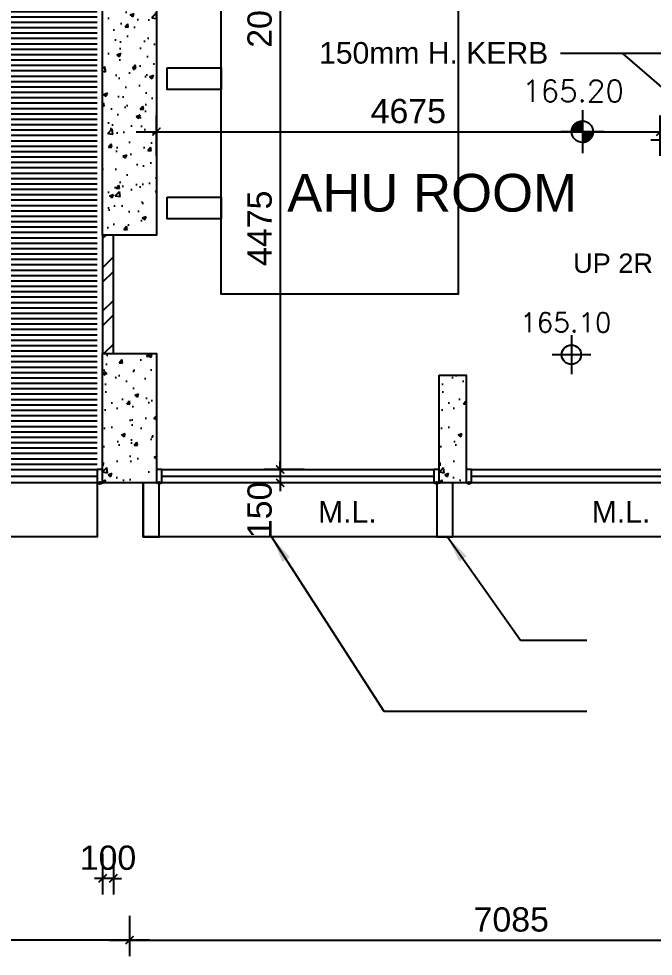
# Model space of a CAD drawing. Header units: millimetres. Extents: x 3291 to 72065, y 14527 to 43324.
# Drawn here: x 44971 to 50861, y 15609 to 24306 of the extents above; entities that cross this region are included whole.
import ezdxf
from ezdxf.enums import TextEntityAlignment as Align

# ---------------------------------------------------------------- set-up
doc = ezdxf.new("R2010")
doc.units = ezdxf.units.MM
doc.header["$MEASUREMENT"] = 0
doc.linetypes.add('HIDDEN', pattern=[9.525, 6.35, -3.175])
doc.layers.get('0').update_dxf_attribs({"color": 8})
doc.layers.get('Defpoints').update_dxf_attribs({"color": 8})
doc.layers.add('00-NONPLOT', color=8, linetype='Continuous', plot=False)
for name, color, linetype in [('Architectural Features', 8, 'Continuous'), ('arrow', 8, 'Continuous'), ('carpet', 8, 'HIDDEN'), ('DLN032__', 8, 'Continuous'), ('GBP Dim', 8, 'Continuous'), ('GBP Text 200', 8, 'Continuous'), ('hatch', 8, 'Continuous'), ('LEVEL', 8, 'Continuous'), ('LOUVRE', 8, 'Continuous'), ('metal louvres', 8, 'Continuous'), ('PLINTH', 8, 'Continuous'), ('TEXT', 8, 'Continuous'), ('Text GBP 250', 8, 'Continuous'), ('WALL-NEW', 8, 'Continuous'), ('WALL-STRUCTURE', 8, 'Continuous'), ('WINDOW', 8, 'Continuous'), ('WINDOW-MULLION', 8, 'Continuous')]:
    doc.layers.add(name, color=color, linetype=linetype)
doc.styles.add('BH', font='arial.ttf')
doc.styles.add('ROMANS', font='ROMANS.shx', dxfattribs={"width": 0.65})
doc.dimstyles.new('200 GBP', dxfattribs={"dimscale": 1.5, "dimtxt": 150, "dimasz": 100, "dimexe": 125, "dimexo": 50, "dimgap": 50, "dimtad": 1, "dimdec": 0, "dimzin": 0, "dimdsep": 46, "dimtxsty": 'BH', "dimblk": 'ARCHTICK', "dimcen": 0.09, "dimdle": 125, "dimclrd": 9, "dimclre": 9, "dimclrt": 1, "dimadec": 0, "dimazin": 0, "dimtfac": 1, "dimtdec": 0, "dimtix": 1, "dimtmove": 2, "dimatfit": 3, "dimldrblk": 'ARCHTICK', "dimfxl": 1, "dimtolj": 1, "dimtzin": 0, "dimarcsym": 0})
doc.dimstyles.get("Standard").update_dxf_attribs({"dimtxt": 0.18, "dimasz": 0.18, "dimexe": 0.18, "dimexo": 0.0625, "dimgap": 0.09, "dimtad": 0, "dimtih": 1, "dimtoh": 1, "dimdec": 4, "dimzin": 0, "dimdsep": 46, "dimtxsty": 'Standard', "dimcen": 0.09, "dimadec": 0, "dimazin": 0, "dimtfac": 1, "dimtdec": 4, "dimtofl": 0, "dimtmove": 0, "dimatfit": 3, "dimfxl": 1, "dimtolj": 1, "dimtzin": 0, "dimarcsym": 0})

# ---------------------------------------------------------------- blocks, each defined once
blk = doc.blocks.new('WINDOW MULLION2')
at = {"layer": '00-NONPLOT'}
blk.add_circle((25200.9, 19999.9), 10, dxfattribs=at)
at = {"layer": 'WINDOW-MULLION', "ltscale": 100}
blk.add_lwpolyline([(25225.9, 19999.9), (25225.9, 20124.9), (25175.9, 20124.9), (25175.9, 19999.9)], close=True, dxfattribs=at)
blk = doc.blocks.new('_ArchTick')
at = {"color": 0, "const_width": 0.2}
blk.add_lwpolyline([(0.5, 0.5), (-0.5, -0.5)], dxfattribs=at)
blk = doc.blocks.new('*D63')
at = {"layer": 'Defpoints', "color": 0, "transparency": 16777216}
for p in [(53085.3, 20125), (46000, 20000), (53085.3, 15758.9)]:
    blk.add_point(p, dxfattribs=at)
at = {"layer": 'GBP Dim', "color": 9, "lineweight": -2, "transparency": 16777216}
for p, q in [((46000, 15983.9), (46000, 15608.9)), ((53085.3, 15983.9), (53085.3, 15608.9)), ((45812.5, 15758.9), (53272.8, 15758.9))]:
    blk.add_line(p, q, dxfattribs=at)
at = {"layer": 'GBP Dim', "color": 9, "lineweight": -2, "transparency": 16777216, "xscale": 75, "yscale": 75, "zscale": 75, "rotation": 180}
blk.add_blockref('_ArchTick', (46000, 15758.9), dxfattribs=at)
at = {"layer": 'GBP Dim', "color": 9, "lineweight": -2, "transparency": 16777216, "xscale": 75, "yscale": 75, "zscale": 75}
blk.add_blockref('_ArchTick', (53085.3, 15758.9), dxfattribs=at)
at = {"layer": 'GBP Dim', "transparency": 16777216, "insert": (49542.6, 15948.8), "char_height": 225, "attachment_point": 5, "style": 'BH'}
blk.add_mtext('\\A1;7085', dxfattribs=at)
blk = doc.blocks.new('*D68')
at = {"layer": 'Defpoints', "color": 0, "transparency": 16777216}
for p in [(37250, 20125), (46000, 20000), (37250, 15758.9)]:
    blk.add_point(p, dxfattribs=at)
at = {"layer": 'GBP Dim', "color": 9, "lineweight": -2, "transparency": 16777216}
for p, q in [((37250, 15983.9), (37250, 15608.9)), ((46000, 15983.9), (46000, 15608.9)), ((46187.5, 15758.9), (37062.5, 15758.9))]:
    blk.add_line(p, q, dxfattribs=at)
at = {"layer": 'GBP Dim', "color": 9, "lineweight": -2, "transparency": 16777216, "xscale": 75, "yscale": 75, "zscale": 75, "rotation": 180}
blk.add_blockref('_ArchTick', (37250, 15758.9), dxfattribs=at)
at = {"layer": 'GBP Dim', "color": 9, "lineweight": -2, "transparency": 16777216, "xscale": 75, "yscale": 75, "zscale": 75}
blk.add_blockref('_ArchTick', (46000, 15758.9), dxfattribs=at)
at = {"layer": 'GBP Dim', "transparency": 16777216, "insert": (41625, 15948.8), "char_height": 225, "attachment_point": 5, "style": 'BH'}
blk.add_mtext('\\A1;8750', dxfattribs=at)
blk = doc.blocks.new('*D131')
at = {"layer": 'Defpoints', "color": 0, "transparency": 16777216}
for p in [(50925, 23258.5), (46250, 22738.5), (50925, 22738.5)]:
    blk.add_point(p, dxfattribs=at)
at = {"layer": 'GBP Dim', "color": 9, "lineweight": -2, "transparency": 16777216}
for p, q in [((46250, 23033.5), (46250, 23408.5)), ((50925, 23033.5), (50925, 23408.5)), ((46062.5, 23258.5), (51112.5, 23258.5))]:
    blk.add_line(p, q, dxfattribs=at)
at = {"layer": 'GBP Dim', "color": 9, "lineweight": -2, "transparency": 16777216, "xscale": 75, "yscale": 75, "zscale": 75, "rotation": 180}
blk.add_blockref('_ArchTick', (46250, 23258.5), dxfattribs=at)
at = {"layer": 'GBP Dim', "color": 9, "lineweight": -2, "transparency": 16777216, "xscale": 75, "yscale": 75, "zscale": 75}
blk.add_blockref('_ArchTick', (50925, 23258.5), dxfattribs=at)
at = {"layer": 'GBP Dim', "transparency": 16777216, "insert": (48587.5, 23448.4), "char_height": 225, "attachment_point": 5, "style": 'BH'}
blk.add_mtext('\\A1;4675', dxfattribs=at)
blk = doc.blocks.new('*D139')
at = {"layer": 'Defpoints', "color": 0, "transparency": 16777216}
for p in [(47398, 24600), (47398, 20125), (47842.1, 20125)]:
    blk.add_point(p, dxfattribs=at)
at = {"layer": 'GBP Dim', "color": 9, "lineweight": -2, "transparency": 16777216}
for p, q in [((47398, 24787.5), (47398, 19937.5)), ((47398, 24600), (47248, 24600)), ((47623, 20125), (47248, 20125))]:
    blk.add_line(p, q, dxfattribs=at)
at = {"layer": 'GBP Dim', "color": 9, "lineweight": -2, "transparency": 16777216, "xscale": 75, "yscale": 75, "zscale": 75}
for p, rotation in [((47398, 24600), 90), ((47398, 20125), 270)]:
    blk.add_blockref('_ArchTick', p, dxfattribs=dict(at, rotation=rotation))
at = {"layer": 'GBP Dim', "transparency": 16777216, "insert": (47208.6, 22362.5), "char_height": 225, "attachment_point": 5, "rotation": 90, "style": 'BH'}
blk.add_mtext('\\A1;4475', dxfattribs=at)
blk = doc.blocks.new('*D140')
at = {"layer": 'Defpoints', "color": 0, "transparency": 16777216}
for p in [(55000, 23182), (51025, 22762), (55000, 22662)]:
    blk.add_point(p, dxfattribs=at)
at = {"layer": 'GBP Dim', "color": 9, "lineweight": -2, "transparency": 16777216}
for p, q in [((51025, 22957), (51025, 23332)), ((55000, 22957), (55000, 23332)), ((50837.5, 23182), (55187.5, 23182))]:
    blk.add_line(p, q, dxfattribs=at)
at = {"layer": 'GBP Dim', "color": 9, "lineweight": -2, "transparency": 16777216, "xscale": 75, "yscale": 75, "zscale": 75, "rotation": 180}
blk.add_blockref('_ArchTick', (51025, 23182), dxfattribs=at)
at = {"layer": 'GBP Dim', "color": 9, "lineweight": -2, "transparency": 16777216, "xscale": 75, "yscale": 75, "zscale": 75}
blk.add_blockref('_ArchTick', (55000, 23182), dxfattribs=at)
at = {"layer": 'GBP Dim', "transparency": 16777216, "insert": (54452.7, 23372), "char_height": 225, "attachment_point": 5, "style": 'BH'}
blk.add_mtext('\\A1;3975', dxfattribs=at)
blk = doc.blocks.new('*D154')
at = {"layer": 'Defpoints', "color": 0, "transparency": 16777216}
for p in [(47398, 24800), (47398, 24800), (47398, 24600)]:
    blk.add_point(p, dxfattribs=at)
at = {"layer": 'GBP Dim', "color": 9, "lineweight": -2, "transparency": 16777216}
for p, q in [((47398, 24412.5), (47398, 24987.5)), ((47398, 24800), (47548, 24800)), ((47398, 24600), (47248, 24600))]:
    blk.add_line(p, q, dxfattribs=at)
at = {"layer": 'GBP Dim', "color": 9, "lineweight": -2, "transparency": 16777216, "xscale": 75, "yscale": 75, "zscale": 75}
for p, rotation in [((47398, 24800), 90), ((47398, 24600), 270)]:
    blk.add_blockref('_ArchTick', p, dxfattribs=dict(at, rotation=rotation))
at = {"layer": 'GBP Dim', "transparency": 16777216, "insert": (47208.1, 24299), "char_height": 225, "attachment_point": 5, "rotation": 90, "style": 'BH'}
blk.add_mtext('\\A1;200', dxfattribs=at)
blk = doc.blocks.new('*D34')
at = {"layer": 'Defpoints', "color": 0, "transparency": 16777216}
for p in [(45750, 21200), (45849.9, 21200), (45750, 16331.7)]:
    blk.add_point(p, dxfattribs=at)
at = {"layer": 'GBP Dim', "color": 9, "lineweight": -2, "transparency": 16777216}
for p, q in [((45750, 16556.7), (45750, 16181.7)), ((45849.9, 16556.7), (45849.9, 16181.7)), ((45750, 16331.7), (45675, 16331.7)), ((45849.9, 16331.7), (45750, 16331.7)), ((45849.9, 16331.7), (45924.9, 16331.7))]:
    blk.add_line(p, q, dxfattribs=at)
at = {"layer": 'GBP Dim', "color": 9, "lineweight": -2, "transparency": 16777216, "xscale": 75, "yscale": 75, "zscale": 75}
blk.add_blockref('_ArchTick', (45750, 16331.7), dxfattribs=at)
at = {"layer": 'GBP Dim', "color": 9, "lineweight": -2, "transparency": 16777216, "xscale": 75, "yscale": 75, "zscale": 75, "rotation": 180}
blk.add_blockref('_ArchTick', (45849.9, 16331.7), dxfattribs=at)
at = {"layer": 'GBP Dim', "transparency": 16777216, "insert": (45799.9, 16521.6), "char_height": 225, "attachment_point": 5, "style": 'BH'}
blk.add_mtext('\\A1;100', dxfattribs=at)
blk = doc.blocks.new('*D47')
at = {"layer": 'Defpoints', "color": 0, "transparency": 16777216}
for p in [(47398, 20125), (47398, 19999.9), (47842.1, 19999.9)]:
    blk.add_point(p, dxfattribs=at)
at = {"layer": 'GBP Dim', "color": 9, "lineweight": -2, "transparency": 16777216}
for p, q in [((47398, 20125), (47398, 20200)), ((47398, 20125), (47548, 20125)), ((47398, 20125), (47398, 19999.9)), ((47623, 19999.9), (47248, 19999.9)), ((47398, 19999.9), (47398, 19924.9))]:
    blk.add_line(p, q, dxfattribs=at)
at = {"layer": 'GBP Dim', "color": 9, "lineweight": -2, "transparency": 16777216, "xscale": 75, "yscale": 75, "zscale": 75}
for p, rotation in [((47398, 20125), 270), ((47398, 19999.9), 90)]:
    blk.add_blockref('_ArchTick', p, dxfattribs=dict(at, rotation=rotation))
at = {"layer": 'GBP Dim', "transparency": 16777216, "insert": (47208.1, 19750), "char_height": 225, "attachment_point": 5, "rotation": 90, "style": 'BH'}
blk.add_mtext('\\A1;150', dxfattribs=at)
blk = doc.blocks.new('ELEX')
at = {"layer": 'DLN032__'}
for p, q in [((0, 0.5), (0, -0.5)), ((0.5, 0), (-0.5, 0))]:
    blk.add_line(p, q, dxfattribs=at)
blk.add_circle((0, 0), 0.25, dxfattribs=at)
at = {"layer": 'DLN032__', "style": 'ROMANS'}
blk.add_attdef('ELEX', (0.257, 0.354), '', height=0.5, dxfattribs=at)

msp = doc.modelspace()

# ---------------------------------------------------------------- hatches: boundary and pattern name
at = {"layer": 'carpet'}
h = msp.add_hatch(dxfattribs=at)
h.set_pattern_fill('ANSI31', color=256, scale=400, angle=135, style=0)
h.set_pattern_definition([(180, (33440.48, 20175), (-1e-14, -50), [])])
h.paths.add_polyline_path([(38795.00048, 26949.99993), (38795.00001, 26034.99819), (37300.00011, 26034.9971), (37300.00313, 20174.99999), (45699.99998, 20174.99959), (45700.00424, 26034.99852), (44204.9993, 26034.99776), (44204.9993, 26950)])
h.paths.add_polyline_path([(37100.00003, 22150), (37100.00003, 26949.99088), (33440.48144, 26949.99088), (33440.48144, 20175), (37100.00003, 20175), (37100.00003, 20850), (36700.00006, 20850), (36700.00006, 22150)])
at = {"layer": 'DLN032__'}
h = msp.add_hatch(dxfattribs=at)
h.set_pattern_fill('ANSI31,_O', color=256)
h.set_pattern_definition([(45, (7282.44171, -2987.14273), (-0.08838834765, 0.08838834765), [])])
h.paths.add_polyline_path([(50202.36346, 23358.48541, 0.4142135624), (50102.36346, 23258.48541), (50202.36346, 23258.48541)])
h.paths.add_polyline_path([(50302.36346, 23258.48541), (50202.36346, 23258.48541), (50202.36346, 23158.48541, 0.4142135624)])
at = {"layer": 'hatch'}
h = msp.add_hatch(dxfattribs=at)
h.set_pattern_fill('AR-CONC', color=256, scale=2, style=0)
h.set_pattern_definition([(50, (2890.7, 16720.07), (364.3693, -31.8782), [38.1, -419.1]), (355, (2890.7, 16720.07), (-70.4857, 382.1133), [30.48, -335.28]), (100.451, (2921.06, 16717.4), (293.885, 350.2334), [32.38, -356.18]), (46.1842, (2890.7, 16821.67), (542.158, -84.0847), [57.15, -628.65]), (96.6356, (2935.9, 16814.66), (474.8085, 494.851), [48.57, -534.27]), (351.184, (2890.7, 16821.67), (474.809, 494.85), [45.72, -502.92]), (21, (2941.5, 16796.27), (303.2298, -204.531), [38.1, -419.1]), (326, (2941.5, 16796.27), (123.604, 368.376), [30.48, -335.28]), (71.4514, (2966.77, 16779.22), (426.833, 163.8457), [32.38, -356.18]), (37.5, (2890.7, 16720.07), (6.1772, 169.11008), [0, -331.216, 0, -340.36, 0, -336.55]), (7.5, (2890.7, 16720.07), (133.6393, 200.36115), [0, -194.056, 0, -323.596, 0, -128.27]), (327.5, (2777.42, 16720.07), (271.1812, -11.4575), [0, -127, 0, -396.24, 0, -525.78]), (317.5, (2726.62, 16720.07), (296.2584, 50.853), [0, -165.1, 0, -263.144, 0, -373.38])])
h.paths.add_polyline_path([(45750.00005, 27099.99996), (46249.99819, 27099.99653), (46250, 22300), (45750.00006, 22300)])
h = msp.add_hatch(dxfattribs=at)
h.set_pattern_fill('ANSI32', color=256, scale=30, style=0)
h.set_pattern_definition([(45, (2890.7, 16720.07), (-202.0558, 202.0558), []), (45, (3025.4, 16720.07), (-202.0558, 202.0558), [])])
h.paths.add_polyline_path([(45849.77201, 22300), (45750.00006, 22300), (45750.00004, 21200), (45849.89563, 21200)])
h = msp.add_hatch(dxfattribs=at)
h.set_pattern_fill('AR-CONC', color=256, scale=2, style=0)
h.set_pattern_definition([(50, (45750, 19999.9), (364.37, -31.88), [38.1, -419.1]), (355, (45750, 19999.9), (-70.49, 382.11), [30.48, -335.28]), (100.45, (45780.36, 19997.24), (293.885, 350.23), [32.38, -356.18]), (46.184, (45750, 20101.5), (542.16, -84.08), [57.15, -628.65]), (96.636, (45795.2, 20094.5), (474.8, 494.85), [48.57, -534.27]), (351.184, (45750, 20101.5), (474.8, 494.85), [45.72, -502.92]), (21, (45800.8, 20076.1), (303.23, -204.53), [38.1, -419.1]), (326, (45800.8, 20076.1), (123.6, 368.38), [30.48, -335.28]), (71.45, (45826.07, 20059.06), (426.83, 163.85), [32.38, -356.18]), (37.5, (45750, 19999.9), (6.177, 169.11), [0, -331.216, 0, -340.36, 0, -336.55]), (7.5, (45750, 19999.9), (133.64, 200.36), [0, -194.056, 0, -323.596, 0, -128.27]), (327.5, (45636.72, 19999.9), (271.181, -11.457), [0, -127, 0, -396.24, 0, -525.78]), (317.5, (45585.92, 19999.9), (296.26, 50.853), [0, -165.1, 0, -263.144, 0, -373.38])])
h.paths.add_polyline_path([(45750, 21200), (46250.00006, 21200), (46250, 20000), (45749.99994, 20000)])
h = msp.add_hatch(dxfattribs=at)
h.set_pattern_fill('AR-CONC', color=256, scale=2, style=0)
h.set_pattern_definition([(50, (48875, 19999.9), (364.37, -31.88), [38.1, -419.1]), (355, (48875, 19999.9), (-70.49, 382.11), [30.48, -335.28]), (100.45, (48905.36, 19997.24), (293.89, 350.23), [32.38, -356.18]), (46.184, (48875, 20101.5), (542.16, -84.08), [57.15, -628.65]), (96.636, (48920.2, 20094.5), (474.8, 494.85), [48.57, -534.27]), (351.184, (48875, 20101.5), (474.8, 494.85), [45.72, -502.92]), (21, (48925.8, 20076.1), (303.23, -204.53), [38.1, -419.1]), (326, (48925.8, 20076.1), (123.6, 368.38), [30.48, -335.28]), (71.45, (48951.07, 20059.06), (426.83, 163.85), [32.38, -356.18]), (37.5, (48875, 19999.9), (6.177, 169.11), [0, -331.216, 0, -340.36, 0, -336.55]), (7.5, (48875, 19999.9), (133.64, 200.36), [0, -194.056, 0, -323.596, 0, -128.27]), (327.5, (48761.72, 19999.9), (271.181, -11.457), [0, -127, 0, -396.24, 0, -525.78]), (317.5, (48710.92, 19999.9), (296.26, 50.853), [0, -165.1, 0, -263.144, 0, -373.38])])
h.paths.add_polyline_path([(48875, 21000), (49125, 21000), (49124.99994, 20000), (48874.99994, 20000)])

# ---------------------------------------------------------------- linework, layer by layer
at = {"layer": 'Architectural Features', "ltscale": 50}
msp.add_lwpolyline([(64600.07313, 24300), (64600.07313, 20000), (64600.07313, 19500), (64600.07313, 19500), (46125.86152, 19500), (46125.86152, 20000)], dxfattribs=at)
at = {"layer": 'Architectural Features', "ltscale": 50, "elevation": 0.00646}
msp.add_lwpolyline([(45700.86152, 20000), (45700.86152, 19500), (37100.00315, 19500), (37100.00315, 19999.99999)], dxfattribs=at)
at = {"layer": 'Architectural Features'}
for points, elevation in [([(46125.86152, 20000), (46125.86152, 19500), (46275.86152, 19500), (46275.86152, 20000)], 0.00494), ([(48850.86146, 19999.8342), (48850.86146, 19499.8342), (49001.72298, 19499.8342), (49001.72298, 20000)], 0.01248)]:
    msp.add_lwpolyline(points, dxfattribs=dict(at, elevation=elevation))
at = {"layer": 'LOUVRE', "ltscale": 20}
msp.add_lwpolyline([(48824.99994, 19999.8342), (46300, 20000.04692), (46300, 20125), (48824.99994, 20124.92804)], close=True, dxfattribs=at)
at = {"layer": 'LOUVRE', "ltscale": 20, "elevation": 0.00005}
msp.add_lwpolyline([(51824.99995, 20000.04692), (49174.99995, 20000), (49174.99995, 20125), (51824.99995, 20125)], close=True, dxfattribs=at)
at = {"layer": 'LOUVRE', "ltscale": 20}
msp.add_lwpolyline([(46300, 20062.52346), (48824.99994, 20062.38112)], dxfattribs=at)
at = {"layer": 'LOUVRE', "ltscale": 20, "elevation": 0.00005}
msp.add_lwpolyline([(49174.99995, 20062.5), (51824.99995, 20062.52346)], dxfattribs=at)
at = {"layer": 'PLINTH'}
msp.add_lwpolyline([(49050.00079, 24500.01229), (49050.00079, 21750.01229), (46849.37579, 21750.01229), (46850.00079, 24500.01229), (49050.00079, 24500.01229)], dxfattribs=at)
at = {"layer": 'PLINTH', "elevation": 0.00018}
for points in [[(46350.00079, 23850.01229), (46850.00079, 23850.01229), (46850.00079, 23650.01229), (46350.00079, 23650.01229)], [(46350.00079, 22650.01229), (46850.00079, 22650.01229), (46850.00079, 22450.01229), (46350.00079, 22450.01229)]]:
    msp.add_lwpolyline(points, close=True, dxfattribs=at)
at = {"layer": 'WALL-NEW'}
msp.add_lwpolyline([(45750.00004, 21200), (45849.89563, 21199.99709), (45849.77201, 22300), (45750.00006, 22300)], close=True, dxfattribs=at)
at = {"layer": 'WALL-STRUCTURE'}
for points in [[(45750.00005, 27099.99996), (46249.99819, 27099.99653), (46250, 22300), (45750.00006, 22300)], [(45750, 21200), (46250.00006, 21200), (46250, 20000), (45749.99994, 20000)], [(48875, 21000), (49125, 21000), (49124.99994, 20000), (48874.99994, 20000)]]:
    msp.add_lwpolyline(points, close=True, dxfattribs=at)
at = {"layer": 'WINDOW'}
msp.add_lwpolyline([(45699.99929, 19999.99999), (37300.00315, 19999.99999), (37300.00315, 20125), (45699.99929, 20125)], close=True, dxfattribs=at)
msp.add_lwpolyline([(43199.99934, 20062.5), (45699.99929, 20062.45307)], dxfattribs=at)

# ---------------------------------------------------------------- block references
at = {"layer": 'DLN032__'}
ref = msp.add_blockref('ELEX', (50202.36346, 23258.48541), dxfattribs=dict(at, xscale=400, yscale=400, zscale=400))
ref.add_attrib('ELEX', '165.20', (49644.54432, 23535.99771), dxfattribs={"layer": 'LEVEL', "height": 200, "style": 'ROMANS'})
ref = msp.add_blockref('ELEX', (50100.86853, 21189.46127), dxfattribs=dict(at, xscale=360, yscale=360, zscale=360))
ref.add_attrib('ELEX', '165.10', (49624.06777, 21399.42089), dxfattribs={"layer": 'LEVEL', "height": 180, "rotation": 359.999999997, "style": 'ROMANS'})
at = {"layer": 'WINDOW-MULLION'}
for p in [(20524.13537, 0.09384, 0.00486), (21074.13608, 0.09384, 0.01599), (23649.13602, -0.07195), (23949.13603, 0.09384)]:
    msp.add_blockref('WINDOW MULLION2', p, dxfattribs=at)

# ---------------------------------------------------------------- texts
at = {"layer": 'GBP Text 200', "style": 'BH'}
msp.add_text('150mm H. KERB', height=200, dxfattribs=at).set_placement((47758.91159, 23889.73141))
at = {"layer": 'metal louvres', "style": 'BH'}
for p in [(48021.034, 19630.85281), (50561.39399, 19630.85281)]:
    msp.add_text('M.L.', height=200, rotation=0.000041627, dxfattribs=at).set_placement(p, align=Align.CENTER)
at = {"layer": 'TEXT', "style": 'BH'}
msp.add_text('UP 2R', height=180, dxfattribs=at).set_placement((50117.156, 21948.46571))
at = {"layer": 'Text GBP 250', "style": 'BH'}
msp.add_text('AHU ROOM', height=350, dxfattribs=at).set_placement((47463.26146, 22516.90961))

# ---------------------------------------------------------------- dimensions: what is measured, and where the dimension line sits
at = {"layer": 'GBP Dim'}
dim = msp.add_linear_dim(base=(47397.9919, 24799.99714), p1=(47397.9919, 24599.99964), p2=(47397.99176, 24799.99714), angle=90, dimstyle='200 GBP', override={"dimasz": 50, "dimexe": 100, "dimclrt": 256, "dimfxl": 150, "dimfxlon": 1}, dxfattribs=at)
dim.commit()
dim.dimension.update_dxf_attribs({"geometry": '*D154', "text_midpoint": (47208.11298, 24299.04113), "dimtype": 160})
dim = msp.add_linear_dim(base=(47397.9919, 20124.96402), p1=(47397.9919, 24599.99964), p2=(47842.10227, 20124.96402), angle=90, dimstyle='200 GBP', override={"dimasz": 50, "dimexe": 100, "dimclrt": 256, "dimfxl": 150, "dimfxlon": 1}, dxfattribs=at)
dim.commit()
dim.dimension.update_dxf_attribs({"geometry": '*D139', "text_midpoint": (47208.57341, 22362.48183)})
for base, p1, p2, picture, middle in [((50924.98589, 23258.48541), (46250, 22738.51585), (50924.98589, 22738.51586), '*D131', (48587.49295, 23448.36433)), ((45750, 16331.74614), (45849.89563, 21200), (45750, 21200), '*D34', (45799.94782, 16521.62506)), ((37249.99997, 15758.94555), (45999.99997, 20000), (37249.99997, 20125), '*D68', (41624.99997, 15948.82447)), ((53085.25723, 15758.94555), (46000, 20000), (53085.25723, 20125), '*D63', (49542.62862, 15948.82447))]:
    dim = msp.add_linear_dim(base=base, p1=p1, p2=p2, dimstyle='200 GBP', override={"dimasz": 50, "dimexe": 100, "dimclrt": 256, "dimfxl": 150, "dimfxlon": 1}, dxfattribs=at)
    dim.commit()
    dim.dimension.update_dxf_attribs({"geometry": picture, "text_midpoint": middle})
dim = msp.add_linear_dim(base=(55000, 23182.01411), p1=(51024.99958, 22762.04452), p2=(55000, 22662.04456), dimstyle='200 GBP', override={"dimasz": 50, "dimexe": 100, "dimclrt": 256, "dimfxl": 150, "dimfxlon": 1}, dxfattribs=at)
dim.commit()
dim.dimension.update_dxf_attribs({"geometry": '*D140', "text_midpoint": (54452.74633, 23371.96977), "dimtype": 160})
dim = msp.add_linear_dim(base=(47397.9919, 19999.94056), p1=(47397.9919, 20125), p2=(47842.10227, 19999.94056), angle=90, text='150', dimstyle='200 GBP', override={"dimasz": 50, "dimexe": 100, "dimclrt": 256, "dimfxl": 150, "dimfxlon": 1}, dxfattribs=at)
dim.commit()
dim.dimension.update_dxf_attribs({"geometry": '*D47', "text_midpoint": (47208.11298, 19749.97009), "dimtype": 160})

# ---------------------------------------------------------------- leaders
at = {"layer": 'arrow'}
for points in [[(51803.85248, 22925.00001), (50578.01276, 23982.99131), (49998.14601, 23982.99131)], [(52725, 23334.6042), (51873.90738, 23982.99131), (49998.14601, 23982.99131)], [(47318.63995, 19500), (48361.04242, 17882.55007), (50243.36949, 17882.55007)], [(48950.4307, 19499.8342), (49627.91393, 18542.10548), (50243.36949, 18542.10548)]]:
    msp.add_leader(points, dimstyle='Standard', override={"dimscale": 2, "dimtxt": 200, "dimasz": 125, "dimexe": 166.67, "dimexo": 100, "dimgap": 100, "dimtih": 0, "dimtoh": 0, "dimdec": 0, "dimrnd": 5.001, "dimtxsty": 'BH', "dimdle": 166.666667, "dimclrd": 9, "dimclre": 9, "dimclrt": 1, "dimtdec": 0, "dimtix": 1, "dimtofl": 1, "dimtmove": 2, "dimfxl": 50}, dxfattribs=at)

doc.saveas('drawing.dxf')
